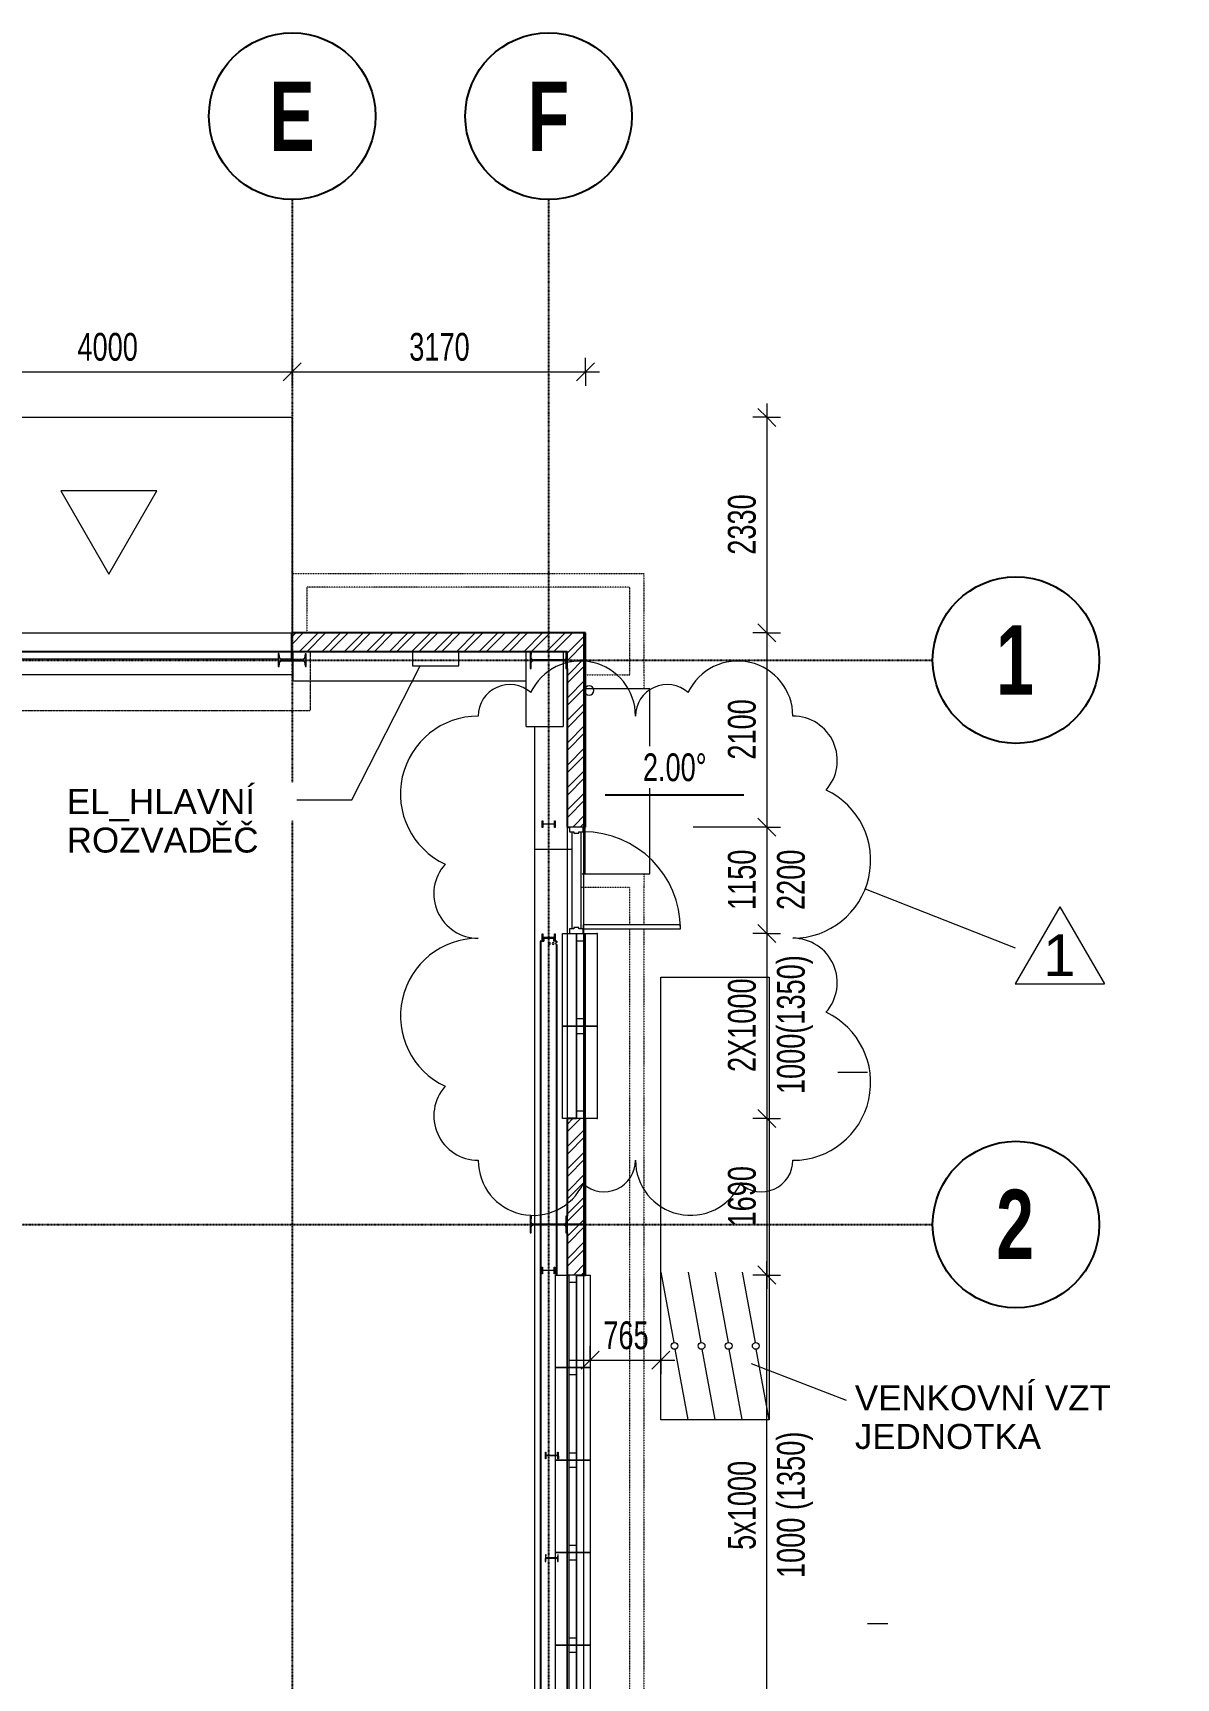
# Model space of a CAD drawing. Header units: millimetres. Extents: x 175370 to 209523, y 3478 to 159868.
# Drawn here: x 194187 to 206538, y 142089 to 159868 of the extents above; entities that cross this region are included whole.
import ezdxf

# ---------------------------------------------------------------- set-up
doc = ezdxf.new("R2010")
doc.units = ezdxf.units.MM
for name, pattern in [('1_Čerchovaná 1_0mm', [2.4, 1.2, -0.6, 0, -0.6]), ('1_Čerchovaná 6_0mm', [12, 6, -3, 0, -3]), ('3_Čárkovaná 1_0mm', [2, 1, -1])]:
    doc.linetypes.add(name, pattern=pattern)
for name, color, linetype, lineweight in [('A-ANNO-DIMS', 7, 'Continuous', 9), ('A-ANNO-DIMS-150', 7, 'Continuous', 9), ('A-DETL-MBND', 7, '3_Čárkovaná 1_0mm', 9), ('A-DETL-THIN', 7, 'Continuous', 9), ('A-DOOR', 7, 'Continuous', 9), ('A-DOOR-1', 7, 'Continuous', 18), ('A-DOOR-FRAM', 7, 'Continuous', 18), ('A-DOOR-HDLN', 7, '1_Čerchovaná 1_0mm', 18), ('A-FLOR', 7, 'Continuous', 9), ('A-FLOR-LEVL', 7, 'Continuous', 9), ('A-GENM', 7, 'Continuous', 9), ('A-GLAZ', 7, 'Continuous', 9), ('A-GLAZ-SILL', 7, 'Continuous', 9), ('A-WALL', 7, 'Continuous', 9), ('A-WALL-1', 7, 'Continuous', 25), ('E-ELEC-FIXT', 7, 'Continuous', 9), ('G-ANNO-DIMS-1', 7, 'Continuous', 25), ('G-ANNO-REVC-IDEN', 7, 'Continuous', 9), ('G-ANNO-TEXT', 7, 'Continuous', 9), ('Nedefinovaný_Potrubí_VZT_příslušenství', 7, 'Continuous', 9), ('Potrubí_VZT_příslušenství', 7, 'Continuous', 9), ('S-BEAM', 7, 'Continuous', 9), ('S-COLS', 7, 'Continuous', 9)]:
    doc.layers.add(name, color=color, linetype=linetype, lineweight=lineweight)
for name, color, linetype, lineweight, true_color in [('A-GENM-1', 7, 'Continuous', 9, 0x646464), ('A-GENM-2', 7, '1_Čerchovaná 1_0mm', 9, 0x646464), ('A-WALL-PATT-1', 9, 'Continuous', 9, 0x808080), ('G-ANNO-REVC-1', 1, 'Continuous', 9, 0xff0000), ('S-GRID-1', 9, '1_Čerchovaná 6_0mm', 25, 0x808080), ('S-GRID-IDEN', 9, 'Continuous', 25, 0x808080), ('S-GRID-IDEN-1', 9, 'Continuous', 9, 0x808080)]:
    doc.layers.add(name, color=color, linetype=linetype, lineweight=lineweight, true_color=true_color)
doc.styles.add('Arial', font='arial.ttf', dxfattribs={"width": 0.7, "height": 300})
doc.styles.add('Arial_1', font='arial.ttf', dxfattribs={"height": 270})
doc.styles.add('Arial_4', font='arial.ttf', dxfattribs={"height": 450})
doc.styles.add('Arial_B', font='arialbd.ttf', dxfattribs={"width": 0.7, "height": 750})
doc.dimstyles.new('Vnitřní_-_průhledné', dxfattribs={"dimscale": 304.8, "dimtxt": 306.07782, "dimasz": 0.639764, "dimexe": 0.492126, "dimexo": 0.0625, "dimgap": 0.098425, "dimtad": 1, "dimdec": 0, "dimrnd": 5, "dimzin": 0, "dimdsep": 46, "dimtxsty": 'Arial', "dimblk1": 'OBLIQUE', "dimblk2": 'OBLIQUE', "dimsah": 1, "dimcen": 0.09, "dimdle": 0.492126, "dimazin": 0, "dimtfac": 1, "dimtdec": 4, "dimtix": 1, "dimtmove": 0, "dimatfit": 3, "dimfxl": 0.492126, "dimfxlon": 1, "dimtvp": 1, "dimtolj": 1, "dimtzin": 0, "dimarcsym": 2})
pattern_1 = [(45.00036, (0, 0), (-121.23422, 121.2327), []), (45.00036, (80.82, 0.0005), (-121.23422, 121.2327), [])]

# ---------------------------------------------------------------- blocks, each defined once
blk = doc.blocks.new('M_S profily_ sloup - 374572-1NP')
at = {"layer": 'S-COLS'}
for p, q in [((247610, 29861), (247538, 29742)), ((247538, 29742), (247542, 29740)), ((247553, 29741), (247579, 29772)), ((247600, 29775), (247800, 29655)), ((247602, 29811), (247617, 29848)), ((247809, 29670), (247609, 29790)), ((247614, 29859), (247610, 29861)), ((247799, 29585), (247871, 29704)), ((247857, 29704), (247830, 29674)), ((247871, 29704), (247867, 29706)), ((247807, 29635), (247792, 29597)), ((247796, 29587), (247799, 29585))]:
    blk.add_line(p, q, dxfattribs=at)
at = {"layer": 'S-COLS', "flags": 128}
for points in [[(247542, 29740), (247544, 29739), (247546, 29738), (247548, 29738), (247550, 29739), (247551, 29740), (247553, 29741)], [(247579, 29772), (247582, 29775), (247585, 29777), (247589, 29778), (247593, 29778), (247597, 29777), (247600, 29775)], [(247609, 29790), (247606, 29793), (247604, 29796), (247602, 29799), (247601, 29803), (247601, 29807), (247602, 29811)], [(247617, 29848), (247618, 29850), (247618, 29852), (247617, 29854), (247616, 29856), (247615, 29857), (247614, 29859)], [(247867, 29706), (247865, 29707), (247863, 29707), (247862, 29707), (247860, 29707), (247858, 29706), (247857, 29704)], [(247792, 29597), (247792, 29595), (247792, 29593), (247792, 29592), (247793, 29590), (247794, 29588), (247796, 29587)], [(247800, 29655), (247803, 29653), (247806, 29650), (247807, 29646), (247808, 29643), (247808, 29639), (247807, 29635)], [(247830, 29674), (247827, 29671), (247824, 29669), (247820, 29668), (247816, 29668), (247813, 29669), (247809, 29670)]]:
    blk.add_lwpolyline(points, dxfattribs=at)
blk = doc.blocks.new('Sloup IPE - 374573-1NP')
at = {"layer": 'S-COLS'}
for p, q in [((249953, 28475), (249860, 28321)), ((249931, 28413), (249965, 28468)), ((249965, 28468), (249953, 28475)), ((249860, 28321), (249872, 28314)), ((249872, 28314), (249905, 28369)), ((249934, 28376), (250218, 28206)), ((250222, 28213), (249938, 28384)), ((250203, 28115), (250296, 28269)), ((250284, 28276), (250251, 28220)), ((250296, 28269), (250284, 28276)), ((250225, 28177), (250192, 28122)), ((250192, 28122), (250203, 28115))]:
    blk.add_line(p, q, dxfattribs=at)
at = {"layer": 'S-COLS', "flags": 128}
for points in [[(249905, 28369), (249908, 28373), (249912, 28376), (249916, 28378), (249920, 28379), (249925, 28379), (249930, 28378), (249934, 28376)], [(249938, 28384), (249935, 28387), (249932, 28390), (249930, 28394), (249928, 28399), (249928, 28404), (249929, 28408), (249931, 28413)], [(250218, 28206), (250221, 28203), (250224, 28199), (250227, 28195), (250228, 28191), (250228, 28186), (250227, 28181), (250225, 28177)], [(250251, 28220), (250248, 28217), (250244, 28214), (250240, 28211), (250236, 28210), (250231, 28210), (250226, 28211), (250222, 28213)]]:
    blk.add_lwpolyline(points, dxfattribs=at)
blk = doc.blocks.new('Sloup IPE - 387893-1NP')
at = {"layer": 'S-COLS'}
for p, q in [((246811, 23248), (246718, 23094)), ((246730, 23087), (246763, 23142)), ((246789, 23185), (246823, 23241)), ((246792, 23149), (247076, 22979)), ((247080, 22986), (246796, 23157)), ((246823, 23241), (246811, 23248)), ((246718, 23094), (246730, 23087)), ((247083, 22950), (247049, 22894)), ((247061, 22887), (247154, 23042)), ((247142, 23049), (247109, 22993)), ((247154, 23042), (247142, 23049)), ((247049, 22894), (247061, 22887))]:
    blk.add_line(p, q, dxfattribs=at)
at = {"layer": 'S-COLS', "flags": 128}
for points in [[(246763, 23142), (246766, 23146), (246770, 23149), (246774, 23151), (246778, 23152), (246783, 23152), (246788, 23151), (246792, 23149)], [(246796, 23157), (246793, 23159), (246790, 23163), (246788, 23167), (246786, 23172), (246786, 23177), (246787, 23181), (246789, 23185)], [(247076, 22979), (247079, 22976), (247082, 22972), (247085, 22968), (247086, 22963), (247086, 22959), (247085, 22954), (247083, 22950)], [(247109, 22993), (247106, 22990), (247102, 22986), (247098, 22984), (247094, 22983), (247089, 22983), (247084, 22984), (247080, 22986)]]:
    blk.add_lwpolyline(points, dxfattribs=at)
blk = doc.blocks.new('M_Vrata_ výsuvná_ sekční - 3000X4000 MM-499574-1NP')
at = {"layer": 'A-DOOR'}
for p, q in [((2000, -100), (-2000, -100)), ((-2000, -100), (-2000, -180)), ((2000, -180), (2000, -100)), ((-2000, -180), (-1863, -180)), ((-1839, -180), (1856, -180)), ((1881, -180), (2000, -180))]:
    blk.add_line(p, q, dxfattribs=at)
at = {"layer": 'A-DOOR-HDLN'}
for p, q in [((-2203, -100), (-2203, -739)), ((2203, -100), (2203, -739)), ((-2203, -739), (2203, -739))]:
    blk.add_line(p, q, dxfattribs=at)
blk = doc.blocks.new('Construction_Roof-Accessories_Lindab_Round- - Lindab Round Downpipe System 150_100 High Build Polyester 001 Antique White-815811-1NP')
at = {"layer": 'A-GENM-1'}
for radius, start, end in [(50, 0, 180), (50, 180, 0), (49, 0, 180), (49, 180, 0)]:
    blk.add_arc((200197, 152762), radius, start, end, dxfattribs=at)
blk = doc.blocks.new('OKNO_1k - Okno Hala 1000x1000-V8-1NP')
at = {"layer": 'A-GENM'}
for p, q in [((500, 230), (-500, 230)), ((-500, 230), (-500, 220)), ((-500, 80), (-500, 220)), ((500, 220), (500, 230)), ((500, 220), (500, 80))]:
    blk.add_line(p, q, dxfattribs=at)
at = {"layer": 'A-GLAZ'}
for p, q in [((-500, 80), (-500, 0)), ((500, 80), (-500, 80)), ((-420, 80), (-420, 0)), ((420, 0), (420, 80)), ((500, 0), (500, 80)), ((500, 0), (-500, 0)), ((-500, 0), (500, 0)), ((-500, -150), (-500, 0)), ((500, -150), (-500, -150)), ((500, 0), (500, -150))]:
    blk.add_line(p, q, dxfattribs=at)
at = {"layer": 'A-GLAZ-SILL'}
blk.add_line((-500, 100), (500, 100), dxfattribs=at)
blk = doc.blocks.new('Sloup IPE - 487110-1NP')
at = {"layer": 'S-COLS'}
for p, q in [((248457, 25734), (248495, 25796)), ((248501, 25793), (248487, 25770)), ((248495, 25796), (248501, 25793)), ((248463, 25730), (248457, 25734)), ((248477, 25754), (248463, 25730)), ((248583, 25698), (248487, 25756)), ((248489, 25760), (248585, 25702)), ((248571, 25665), (248585, 25689)), ((248577, 25662), (248571, 25665)), ((248615, 25724), (248577, 25662)), ((248595, 25705), (248609, 25728)), ((248609, 25728), (248615, 25724))]:
    blk.add_line(p, q, dxfattribs=at)
for centre, start, end in [((248483, 25750), 58.9896, 148.9896), ((248493, 25766), 148.9896, 238.9896), ((248579, 25692), 328.9896, 58.9896), ((248589, 25708), 238.9896, 328.9896)]:
    blk.add_arc(centre, 7, start, end, dxfattribs=at)
blk = doc.blocks.new('IPE - 489591-1NP')
at = {"layer": 'S-BEAM'}
for p, q in [((248436, 25740), (246860, 23118)), ((248443, 25736), (246867, 23114)), ((248567, 25623), (247008, 23030)), ((248572, 25616), (247015, 23025)), ((248443, 25736), (248436, 25740)), ((248451, 25732), (248443, 25736)), ((248451, 25732), (248469, 25721)), ((248484, 25746), (248469, 25721)), ((248575, 25691), (248484, 25746)), ((248575, 25691), (248560, 25666)), ((248576, 25656), (248560, 25666)), ((248584, 25652), (248574, 25636)), ((248576, 25656), (248584, 25652)), ((248591, 25648), (248583, 25635)), ((248591, 25648), (248584, 25652)), ((248584, 25652), (248584, 25652)), ((246856, 23111), (243757, 17956)), ((246863, 23107), (243762, 17949)), ((247003, 23022), (246725, 22559)), ((247010, 23018), (246732, 22555)), ((244117, 18220), (243906, 17870)), ((244124, 18216), (243915, 17868)), ((244149, 18273), (244119, 18224)), ((244156, 18269), (244126, 18220)), ((243746, 17937), (243738, 17924)), ((243745, 17920), (243738, 17924)), ((243754, 17936), (243745, 17920)), ((243753, 17915), (243745, 17920)), ((243745, 17920), (243745, 17920)), ((243753, 17915), (243770, 17905)), ((243759, 17885), (243770, 17905)), ((243759, 17885), (243850, 17830)), ((243850, 17830), (243862, 17850)), ((243878, 17840), (243862, 17850)), ((243885, 17835), (243878, 17840)), ((243896, 17853), (243885, 17835)), ((243885, 17835), (243885, 17836)), ((243892, 17831), (243885, 17835)), ((243901, 17846), (243892, 17831))]:
    blk.add_line(p, q, dxfattribs=at)
for centre, start, end in [((248509, 25667), 58.9896, 238.9896), ((248509, 25667), 238.9896, 58.9896), ((248543, 25646), 58.9896, 238.9896), ((248543, 25646), 238.9896, 58.9896), ((248543, 25646), 298.9896, 313.9896), ((248577, 25626), 192.3369, 238.9896), ((248577, 25626), 58.9896, 105.6424), ((243751, 17946), 238.9896, 285.6424), ((243751, 17946), 12.3369, 58.9896), ((243786, 17926), 58.9896, 238.9896), ((243786, 17926), 118.9896, 133.9896), ((243786, 17926), 238.9896, 58.9896), ((243820, 17905), 58.9896, 238.9896), ((243820, 17905), 238.9896, 310.5265), ((243820, 17905), 250.9124, 310.5265), ((243820, 17905), 58.9896, 73.9896), ((243820, 17905), 4.1027, 58.9896), ((243838, 17896), 178.5903, 238.9896), ((243838, 17896), 178.5903, 202.75), ((243820, 17905), 4.1027, 31.5462), ((243840, 17900), 58.9896, 149.1059), ((243840, 17900), 84.7371, 149.1059), ((243838, 17896), 226.9098, 238.9896), ((243838, 17896), 238.9896, 340.5255), ((243840, 17900), 58.9896, 71.8634), ((243840, 17900), 317.4537, 58.9896), ((243872, 17876), 137.4537, 238.9896), ((243875, 17880), 58.9896, 160.5255), ((243872, 17876), 238.9896, 340.5255), ((243875, 17880), 58.9896, 73.4948), ((243875, 17880), 317.4537, 58.9896), ((243872, 17876), 326.0204, 340.5255), ((243875, 17880), 317.4537, 331.9589), ((243907, 17855), 192.3369, 238.9896), ((243909, 17859), 58.9896, 105.6424)]:
    blk.add_arc(centre, 11, start, end, dxfattribs=at)
for points, knots in [([(248567, 25623), (248567, 25623), (248567, 25623), (248566, 25624), (248566, 25625), (248566, 25626), (248566, 25627), (248567, 25628), (248567, 25629), (248568, 25631), (248569, 25633), (248570, 25634), (248571, 25635), (248572, 25635), (248573, 25636), (248574, 25636), (248574, 25636), (248574, 25636), (248574, 25636)], [0, 0, 0, 0, 0.1, 0.15, 0.2, 0.25, 0.3, 0.35, 0.4, 0.5, 0.6, 0.65, 0.7, 0.75, 0.8, 0.85, 0.9, 1, 1, 1, 1]), ([(243754, 17936), (243754, 17936), (243755, 17936), (243755, 17936), (243756, 17936), (243757, 17937), (243758, 17937), (243758, 17938), (243760, 17939), (243761, 17941), (243762, 17942), (243762, 17944), (243762, 17945), (243762, 17946), (243762, 17947), (243762, 17948), (243762, 17948), (243762, 17949), (243762, 17949)], [-1, -1, -1, -1, -0.9, -0.85, -0.8, -0.75, -0.7, -0.65, -0.6, -0.5, -0.4, -0.35, -0.3, -0.25, -0.2, -0.15, -0.1, 0, 0, 0, 0]), ([(243898, 17863), (243898, 17862), (243897, 17861), (243896, 17859), (243896, 17857), (243896, 17856), (243896, 17855), (243896, 17855), (243896, 17854), (243896, 17853), (243896, 17853), (243896, 17853)], [-1, -1, -1, -1, -0.833333, -0.666667, -0.583333, -0.5, -0.416667, -0.333333, -0.25, -0.166667, 0, 0, 0, 0]), ([(243898, 17863), (243899, 17863), (243899, 17865), (243901, 17866), (243902, 17867), (243903, 17868), (243903, 17869), (243904, 17869), (243905, 17869), (243906, 17869), (243906, 17870), (243906, 17870)], [0, 0, 0, 0, 0.166667, 0.333333, 0.416667, 0.5, 0.583333, 0.666667, 0.75, 0.833333, 1, 1, 1, 1])]:
    blk.add_open_spline(points, degree=3, knots=knots, dxfattribs=at)
for points in [[(248568, 25631), (248568, 25632), (248569, 25632), (248569, 25633)], [(248574, 25636), (248574, 25636), (248574, 25636), (248574, 25636)], [(243754, 17936), (243754, 17936), (243754, 17936), (243755, 17936)], [(243759, 17939), (243760, 17939), (243760, 17940), (243761, 17941)], [(243898, 17863), (243898, 17862), (243897, 17861), (243896, 17859), (243896, 17859)], [(243896, 17853), (243896, 17853), (243896, 17853), (243896, 17853)], [(243898, 17863), (243899, 17863), (243899, 17864), (243900, 17865)]]:
    blk.add_open_spline(points, degree=3, dxfattribs=at)
blk = doc.blocks.new('OKNO_1k - Okno Hala 1000x1000-V14-1NP')
at = {"layer": 'A-GENM'}
for p, q in [((438, 230), (-500, 230)), ((-500, 230), (-500, 220)), ((-500, 80), (-500, 220)), ((500, 230), (443, 230)), ((500, 220), (500, 230)), ((500, 220), (500, 80))]:
    blk.add_line(p, q, dxfattribs=at)
at = {"layer": 'A-GLAZ'}
for p, q in [((-500, 80), (-500, 0)), ((500, 80), (-500, 80)), ((-420, 80), (-420, 0)), ((420, 0), (420, 80)), ((500, 0), (500, 80)), ((500, 0), (-500, 0)), ((-500, 0), (500, 0)), ((-500, -150), (-500, 0)), ((500, -150), (-500, -150)), ((500, 0), (500, -150))]:
    blk.add_line(p, q, dxfattribs=at)
at = {"layer": 'A-GLAZ-SILL'}
blk.add_line((-500, 100), (500, 100), dxfattribs=at)
blk = doc.blocks.new('OKNO_1k - Okno Hala 1000x1000-V12-1NP')
at = {"layer": 'A-GENM'}
for p, q in [((500, 230), (-500, 230)), ((-500, 230), (-500, 220)), ((-500, 100), (-500, 220)), ((500, 220), (500, 230)), ((500, 220), (500, 80))]:
    blk.add_line(p, q, dxfattribs=at)
at = {"layer": 'A-GLAZ'}
for p, q in [((-500, 80), (-500, 0)), ((500, 80), (-500, 80)), ((-420, 80), (-420, 0)), ((420, 0), (420, 80)), ((500, 0), (500, 80)), ((500, 0), (-500, 0)), ((-500, 0), (500, 0)), ((-500, -150), (-500, -100)), ((500, -150), (-500, -150)), ((500, 0), (500, -150))]:
    blk.add_line(p, q, dxfattribs=at)
at = {"layer": 'A-GLAZ-SILL'}
blk.add_line((-500, 100), (500, 100), dxfattribs=at)
blk = doc.blocks.new('OKNO_1k - Okno Hala 1000x1000-V15-1NP')
at = {"layer": 'A-GENM'}
for p, q in [((-453, 230), (-500, 230)), ((-500, 230), (-500, 220)), ((-500, 80), (-500, 220)), ((500, 230), (-448, 230)), ((500, 220), (500, 230)), ((500, 220), (500, 80))]:
    blk.add_line(p, q, dxfattribs=at)
at = {"layer": 'A-GLAZ'}
for p, q in [((-500, 80), (-500, 0)), ((500, 80), (-500, 80)), ((-420, 80), (-420, 0)), ((420, 0), (420, 80)), ((500, 0), (500, 80)), ((500, 0), (-500, 0)), ((-500, 0), (500, 0)), ((-500, -150), (-500, 0)), ((500, -150), (-500, -150)), ((500, 0), (500, -150))]:
    blk.add_line(p, q, dxfattribs=at)
at = {"layer": 'A-GLAZ-SILL'}
blk.add_line((-500, 100), (500, 100), dxfattribs=at)
blk = doc.blocks.new('Sloup IPE - 506871-1NP')
at = {"layer": 'S-COLS'}
for p, q in [((249087, 26782), (249124, 26844)), ((249093, 26778), (249087, 26782)), ((249107, 26801), (249093, 26778)), ((249130, 26841), (249116, 26817)), ((249212, 26746), (249116, 26804)), ((249119, 26808), (249215, 26750)), ((249124, 26844), (249130, 26841)), ((249201, 26713), (249215, 26736)), ((249207, 26709), (249201, 26713)), ((249244, 26772), (249207, 26709)), ((249224, 26752), (249238, 26776)), ((249238, 26776), (249244, 26772))]:
    blk.add_line(p, q, dxfattribs=at)
for centre, start, end in [((249113, 26798), 58.9896, 148.9896), ((249122, 26814), 148.9896, 238.9896), ((249209, 26740), 328.9896, 58.9896), ((249218, 26756), 238.9896, 328.9896)]:
    blk.add_arc(centre, 7, start, end, dxfattribs=at)
blk = doc.blocks.new('Sloup IPE - 507956-1NP')
at = {"layer": 'S-COLS'}
for p, q in [((245068, 20028), (245030, 19965)), ((245030, 19965), (245036, 19962)), ((245036, 19962), (245050, 19985)), ((245060, 20001), (245074, 20024)), ((245060, 19987), (245156, 19929)), ((245158, 19933), (245062, 19991)), ((245074, 20024), (245068, 20028)), ((245158, 19920), (245144, 19897)), ((245150, 19893), (245188, 19956)), ((245182, 19959), (245168, 19936)), ((245188, 19956), (245182, 19959)), ((245144, 19897), (245150, 19893))]:
    blk.add_line(p, q, dxfattribs=at)
for centre, start, end in [((245056, 19981), 58.9896, 148.9896), ((245066, 19997), 148.9896, 238.9896), ((245152, 19923), 328.9896, 58.9896), ((245162, 19939), 238.9896, 328.9896)]:
    blk.add_arc(centre, 7, start, end, dxfattribs=at)
blk = doc.blocks.new('Sloup IPE - 508019-1NP')
at = {"layer": 'S-COLS'}
for p, q in [((245602, 20916), (245639, 20978)), ((245607, 20912), (245602, 20916)), ((245621, 20935), (245607, 20912)), ((245645, 20975), (245631, 20951)), ((245727, 20880), (245631, 20938)), ((245633, 20942), (245730, 20884)), ((245639, 20978), (245645, 20975)), ((245716, 20847), (245730, 20870)), ((245722, 20843), (245716, 20847)), ((245759, 20906), (245722, 20843)), ((245739, 20886), (245753, 20910)), ((245753, 20910), (245759, 20906))]:
    blk.add_line(p, q, dxfattribs=at)
for centre, start, end in [((245627, 20932), 58.9896, 148.9896), ((245637, 20948), 148.9896, 238.9896), ((245724, 20874), 328.9896, 58.9896), ((245733, 20890), 238.9896, 328.9896)]:
    blk.add_arc(centre, 7, start, end, dxfattribs=at)
blk = doc.blocks.new('Sloup IPE - 508146-1NP')
at = {"layer": 'S-COLS'}
for p, q in [((246599, 22649), (246637, 22712)), ((246605, 22646), (246599, 22649)), ((246619, 22669), (246605, 22646)), ((246643, 22708), (246629, 22685)), ((246725, 22614), (246629, 22671)), ((246631, 22675), (246727, 22618)), ((246637, 22712), (246643, 22708)), ((246713, 22581), (246727, 22604)), ((246719, 22577), (246713, 22581)), ((246757, 22640), (246719, 22577)), ((246737, 22620), (246751, 22643)), ((246751, 22643), (246757, 22640))]:
    blk.add_line(p, q, dxfattribs=at)
for centre, start, end in [((246625, 22665), 58.9896, 148.9896), ((246635, 22681), 148.9896, 238.9896), ((246721, 22608), 328.9896, 58.9896), ((246731, 22624), 238.9896, 328.9896)]:
    blk.add_arc(centre, 7, start, end, dxfattribs=at)
blk = doc.blocks.new('Větrací tlumičová jednotka_ levá - VZT S REKUPERACI-581700-1NP')
at = {"layer": 'Potrubí_VZT_příslušenství'}
for p, q in [((-2392, -585), (-2392, 585)), ((-2392, 585), (2393, 585)), ((-796, 585), (-1556, 445)), ((2393, 585), (2393, -585)), ((-2387, 292), (-1628, 432)), ((-796, 292), (-1556, 153)), ((-2387, 0), (-1628, 140)), ((-2387, -293), (-1628, -153)), ((-796, 0), (-1556, -140)), ((-796, -293), (-1556, -432)), ((-2387, -585), (-1628, -445)), ((2393, -585), (-2392, -585))]:
    blk.add_line(p, q, dxfattribs=at)
for centre in [(-1592, 439), (-1592, 146), (-1592, -146), (-1592, -439)]:
    blk.add_circle(centre, 36.6, dxfattribs=at)
blk = doc.blocks.new('Rozvaděč nastenny  - Typ 1-584972-1NP')
at = {"layer": 'E-ELEC-FIXT'}
for p, q in [((375, -100), (-125, -100)), ((-125, -100), (-125, -250)), ((375, -250), (375, -100)), ((-125, -250), (375, -250))]:
    blk.add_line(p, q, dxfattribs=at)
blk = doc.blocks.new('OKNO_1k - Okno Hala 1000x1000-V19-1NP')
at = {"layer": 'A-GENM'}
for p, q in [((500, 230), (-500, 230)), ((-500, 230), (-500, 220)), ((-500, 80), (-500, 220)), ((500, 220), (500, 230)), ((500, 220), (500, 100))]:
    blk.add_line(p, q, dxfattribs=at)
at = {"layer": 'A-GLAZ'}
for p, q in [((-500, 80), (-500, 0)), ((500, 80), (-500, 80)), ((-420, 80), (-420, 0)), ((420, 0), (420, 80)), ((500, 0), (500, 80)), ((500, 0), (-500, 0)), ((-500, 0), (500, 0)), ((-500, -150), (-500, 0)), ((500, -150), (-500, -150)), ((500, -100), (500, -150))]:
    blk.add_line(p, q, dxfattribs=at)
at = {"layer": 'A-GLAZ-SILL'}
blk.add_line((-500, 100), (500, 100), dxfattribs=at)
blk = doc.blocks.new('OKNO_1k - Okno Hala 1000x1000-796436-1NP')
at = {"layer": 'A-GENM'}
for p, q in [((-500, -220), (-500, -100)), ((500, -80), (500, -220)), ((-500, -220), (-500, -230)), ((-500, -230), (500, -230)), ((500, -230), (500, -220))]:
    blk.add_line(p, q, dxfattribs=at)
at = {"layer": 'A-GLAZ'}
for p, q in [((-500, 100), (-500, 150)), ((-500, 150), (500, 150)), ((500, 0), (-500, 0)), ((-500, 0), (500, 0)), ((-500, -80), (-500, 0)), ((-420, -80), (-420, 0)), ((420, 0), (420, -80)), ((500, 150), (500, 0)), ((500, 0), (500, -80)), ((500, -80), (-500, -80))]:
    blk.add_line(p, q, dxfattribs=at)
at = {"layer": 'A-GLAZ-SILL'}
blk.add_line((-500, -100), (500, -100), dxfattribs=at)
blk = doc.blocks.new('OKNO_1k - Okno Hala 1000x1000-V21-1NP')
at = {"layer": 'A-GENM'}
for p, q in [((-500, -220), (-500, -80)), ((500, -80), (500, -220)), ((-500, -220), (-500, -230)), ((-500, -230), (500, -230)), ((500, -230), (500, -220))]:
    blk.add_line(p, q, dxfattribs=at)
at = {"layer": 'A-GLAZ'}
for p, q in [((-500, 0), (-500, 150)), ((-500, 150), (500, 150)), ((500, 0), (-500, 0)), ((-500, 0), (500, 0)), ((-500, -80), (-500, 0)), ((-420, -80), (-420, 0)), ((420, 0), (420, -80)), ((500, 150), (500, 75)), ((500, -80), (-500, -80)), ((500, -75), (500, -80))]:
    blk.add_line(p, q, dxfattribs=at)
at = {"layer": 'A-GLAZ-SILL'}
blk.add_line((-500, -100), (500, -100), dxfattribs=at)
blk = doc.blocks.new('Vnější jednoduché dvoukřídlé dveře - 1050 x 2100mm-849430-1NP')
at = {"layer": 'A-DOOR'}
blk.add_arc((525, 81.35), 1050, 90, 180, dxfattribs=at)
at = {"layer": 'A-DOOR-1'}
for p, q in [((525, 1131.35), (480, 1131.35)), ((480, 1131.35), (480, 81.35)), ((525, 81.35), (525, 1131.35)), ((480, 81.35), (525, 81.35))]:
    blk.add_line(p, q, dxfattribs=at)
at = {"layer": 'A-DOOR-FRAM'}
for p, q in [((-525, 81.35), (-575, 81.35)), ((-575, 81.35), (-575, -68.65)), ((-525, 31.5875), (-525, 81.35)), ((-509.125, 31.5875), (-525, 31.5875)), ((-509.125, -19.4375), (-509.125, 31.5875)), ((525, 31.5875), (509.125, 31.5875)), ((509.125, 31.5875), (509.125, -19.4375)), ((525, 81.35), (525, 31.5875)), ((575, 81.35), (525, 81.35)), ((575, -68.65), (575, 81.35)), ((-575, -68.65), (-525, -68.65)), ((-525, -68.65), (-525, -19.4375)), ((-525, -19.4375), (-509.125, -19.4375)), ((509.125, -19.4375), (525, -19.4375)), ((525, -19.4375), (525, -68.65)), ((525, -68.65), (575, -68.65))]:
    blk.add_line(p, q, dxfattribs=at)
blk = doc.blocks.new('Osnova - 6mm-307864-1NP')
at = {"layer": 'S-GRID-IDEN'}
blk.add_circle((0, 0), 6, dxfattribs=at)
blk = doc.blocks.new('DIMBLOCK27-1NP')
at = {"layer": 'A-ANNO-DIMS-150', "lineweight": 18}
for p, q in [((202115, 146445), (202018, 146543)), ((202115, 146445), (202213, 146348)), ((202115, 141445), (202018, 141543)), ((202115, 141445), (202213, 141348))]:
    blk.add_line(p, q, dxfattribs=at)
at = {"layer": 'A-ANNO-DIMS-150'}
for p, q in [((202115, 141445), (202115, 146595)), ((202115, 146445), (201965, 146445)), ((202115, 146445), (202265, 146445)), ((202115, 141445), (201965, 141445)), ((202115, 141445), (202265, 141445))]:
    blk.add_line(p, q, dxfattribs=at)
at = {"layer": 'A-ANNO-DIMS-150', "color": 0, "char_height": 300, "attachment_point": 1, "rotation": 90, "line_spacing_factor": 0.941778, "style": 'Arial'}
for s, insert, width in [('1000 (1350)', (202226, 143171), 1859.07), ('5x1000', (201696, 143475), 1130.13)]:
    blk.add_mtext(s, dxfattribs=dict(at, insert=insert, width=width))
blk = doc.blocks.new('_Oblique')
at = {"color": 0, "linetype": 'ByBlock', "lineweight": -2}
blk.add_line((-0.5, -0.5), (0.5, 0.5), dxfattribs=at)
blk = doc.blocks.new('DIMBLOCK31-1NP')
at = {"layer": 'A-ANNO-DIMS-150'}
for p, q in [((192988, 156206), (192988, 156356)), ((196988, 156206), (196988, 156356)), ((192988, 156206), (196988, 156206)), ((192988, 156206), (192988, 156056)), ((196988, 156206), (196988, 156056))]:
    blk.add_line(p, q, dxfattribs=at)
at = {"layer": 'A-ANNO-DIMS-150', "lineweight": 18}
for p, q in [((192988, 156206), (193086, 156304)), ((196988, 156206), (197086, 156304)), ((192988, 156206), (192891, 156109)), ((196988, 156206), (196891, 156109))]:
    blk.add_line(p, q, dxfattribs=at)
at = {"layer": 'A-ANNO-DIMS-150', "color": 0, "insert": (194668, 156626), "char_height": 300, "width": 768.49, "attachment_point": 1, "line_spacing_factor": 0.941778, "style": 'Arial'}
blk.add_mtext('4000', dxfattribs=at)
blk = doc.blocks.new('DIMBLOCK32-1NP')
at = {"layer": 'A-ANNO-DIMS-150'}
for p, q in [((196988, 156206), (196988, 156356)), ((200158, 156206), (200158, 156356)), ((196988, 156206), (200308, 156206)), ((196988, 156206), (196988, 156056)), ((200158, 156206), (200158, 156056))]:
    blk.add_line(p, q, dxfattribs=at)
at = {"layer": 'A-ANNO-DIMS-150', "lineweight": 18}
for p, q in [((196988, 156206), (197086, 156304)), ((200158, 156206), (200256, 156304)), ((196988, 156206), (196891, 156109)), ((200158, 156206), (200061, 156109))]:
    blk.add_line(p, q, dxfattribs=at)
at = {"layer": 'A-ANNO-DIMS-150', "color": 0, "insert": (198253, 156626), "char_height": 300, "width": 768.49, "attachment_point": 1, "line_spacing_factor": 0.941778, "style": 'Arial'}
blk.add_mtext('3170', dxfattribs=at)
blk = doc.blocks.new('DIMBLOCK39-1NP')
at = {"layer": 'A-ANNO-DIMS-150', "lineweight": 18}
for p, q in [((202115, 155714), (202018, 155811)), ((202115, 155714), (202213, 155616)), ((202115, 153384), (202018, 153482)), ((202115, 153384), (202213, 153287))]:
    blk.add_line(p, q, dxfattribs=at)
at = {"layer": 'A-ANNO-DIMS-150'}
for p, q in [((202115, 155864), (202115, 153234)), ((202115, 155714), (201965, 155714)), ((202115, 155714), (202265, 155714)), ((202115, 153384), (201965, 153384)), ((202115, 153384), (202265, 153384))]:
    blk.add_line(p, q, dxfattribs=at)
at = {"layer": 'A-ANNO-DIMS-150', "color": 0, "insert": (201696, 154229), "char_height": 300, "width": 768.49, "attachment_point": 1, "rotation": 90, "line_spacing_factor": 0.941778, "style": 'Arial'}
blk.add_mtext('2330', dxfattribs=at)
blk = doc.blocks.new('DIMBLOCK44-1NP')
at = {"layer": 'A-ANNO-DIMS-150', "lineweight": 18}
for p, q in [((202115, 153384), (202018, 153482)), ((202115, 153384), (202213, 153287)), ((202115, 151285), (202018, 151383)), ((202115, 151285), (202213, 151188))]:
    blk.add_line(p, q, dxfattribs=at)
at = {"layer": 'A-ANNO-DIMS-150'}
for p, q in [((202115, 153534), (202115, 151285)), ((202115, 153384), (201965, 153384)), ((202115, 153384), (202265, 153384)), ((202115, 151285), (201319, 151285)), ((202115, 151285), (202265, 151285))]:
    blk.add_line(p, q, dxfattribs=at)
at = {"layer": 'A-ANNO-DIMS-150', "color": 0, "insert": (201696, 152015), "char_height": 300, "width": 768.49, "attachment_point": 1, "rotation": 90, "line_spacing_factor": 0.941778, "style": 'Arial'}
blk.add_mtext('2100', dxfattribs=at)
blk = doc.blocks.new('DIMBLOCK45-1NP')
at = {"layer": 'A-ANNO-DIMS-150', "lineweight": 18}
for p, q in [((202115, 151285), (202018, 151383)), ((202115, 151285), (202213, 151188)), ((202115, 150135), (202018, 150233)), ((202115, 150135), (202213, 150038))]:
    blk.add_line(p, q, dxfattribs=at)
at = {"layer": 'A-ANNO-DIMS-150'}
for p, q in [((202115, 151285), (201319, 151285)), ((202115, 151285), (202115, 150135)), ((202115, 151285), (202265, 151285)), ((202115, 150135), (201965, 150135)), ((202115, 150135), (202265, 150135))]:
    blk.add_line(p, q, dxfattribs=at)
at = {"layer": 'A-ANNO-DIMS-150', "color": 0, "char_height": 300, "width": 768.49, "attachment_point": 1, "rotation": 90, "line_spacing_factor": 0.941778, "style": 'Arial'}
for s, insert in [('1150', (201696, 150390)), ('2200', (202226, 150390))]:
    blk.add_mtext(s, dxfattribs=dict(at, insert=insert))
blk = doc.blocks.new('DIMBLOCK46-1NP')
at = {"layer": 'A-ANNO-DIMS-150', "lineweight": 18}
for p, q in [((202115, 150135), (202018, 150233)), ((202115, 150135), (202213, 150038)), ((202115, 148135), (202018, 148233)), ((202115, 148135), (202213, 148038))]:
    blk.add_line(p, q, dxfattribs=at)
at = {"layer": 'A-ANNO-DIMS-150'}
for p, q in [((202115, 150135), (201965, 150135)), ((202115, 150135), (202115, 148135)), ((202115, 150135), (202265, 150135)), ((202115, 148135), (201965, 148135)), ((202115, 148135), (202265, 148135))]:
    blk.add_line(p, q, dxfattribs=at)
at = {"layer": 'A-ANNO-DIMS-150', "color": 0, "char_height": 300, "attachment_point": 1, "rotation": 90, "line_spacing_factor": 0.941778, "style": 'Arial'}
for s, insert, width in [('1000(1350)', (202226, 148401), 1763.01), ('2X1000', (201696, 148639), 1192.29)]:
    blk.add_mtext(s, dxfattribs=dict(at, insert=insert, width=width))
blk = doc.blocks.new('DIMBLOCK47-1NP')
at = {"layer": 'A-ANNO-DIMS-150'}
for p, q in [((202115, 148135), (201965, 148135)), ((202115, 148135), (202115, 146295)), ((202115, 148135), (202265, 148135)), ((202115, 146445), (201965, 146445)), ((202115, 146445), (202265, 146445))]:
    blk.add_line(p, q, dxfattribs=at)
at = {"layer": 'A-ANNO-DIMS-150', "lineweight": 18}
for p, q in [((202115, 148135), (202018, 148233)), ((202115, 148135), (202213, 148038)), ((202115, 146445), (202018, 146543)), ((202115, 146445), (202213, 146348))]:
    blk.add_line(p, q, dxfattribs=at)
at = {"layer": 'A-ANNO-DIMS-150', "color": 0, "insert": (201696, 146970), "char_height": 300, "width": 768.49, "attachment_point": 1, "rotation": 90, "line_spacing_factor": 0.941778, "style": 'Arial'}
blk.add_mtext('1690', dxfattribs=at)
blk = doc.blocks.new('DIMBLOCK48-1NP')
at = {"layer": 'A-ANNO-DIMS-150'}
for p, q in [((200208, 145525), (200208, 145675)), ((200972, 145525), (200972, 145675)), ((200058, 145525), (201122, 145525)), ((200208, 145525), (200208, 145375)), ((200972, 145525), (200972, 145375))]:
    blk.add_line(p, q, dxfattribs=at)
at = {"layer": 'A-ANNO-DIMS-150', "lineweight": 18}
for p, q in [((200208, 145525), (200306, 145622)), ((200972, 145525), (201070, 145622)), ((200208, 145525), (200111, 145427)), ((200972, 145525), (200875, 145427))]:
    blk.add_line(p, q, dxfattribs=at)
at = {"layer": 'A-ANNO-DIMS-150', "color": 0, "insert": (200350, 145944), "char_height": 300, "width": 576.37, "attachment_point": 1, "line_spacing_factor": 0.941778, "style": 'Arial'}
blk.add_mtext('765', dxfattribs=at)
blk = doc.blocks.new('Family - ___-887816-1NP')
at = {"layer": 'G-ANNO-REVC-1'}
for centre, radius, start, end in [((248682, 27449), 840, 58.9896, 213.7809), ((249407, 27994), 340, 17.1793, 148.9896), ((250062, 27600), 595, 328.9896, 123.7809), ((250864, 27118), 340, 17.1793, 148.9896), ((251519, 26724), 595, 328.9896, 123.7809), ((248126, 26523), 480, 107.1793, 238.9896), ((251782, 26006), 480, 287.1793, 58.9896), ((247446, 25392), 840, 58.9896, 213.7809), ((251226, 25080), 840, 238.9896, 33.7809), ((246890, 24466), 480, 107.1793, 238.9896), ((250545, 23949), 480, 287.1793, 58.9896), ((247152, 23748), 595, 148.9896, 303.7809), ((249989, 23023), 840, 238.9896, 33.7809), ((247808, 23354), 340, 197.1793, 328.9896), ((248609, 22873), 595, 148.9896, 303.7809), ((249265, 22478), 340, 197.1793, 328.9896)]:
    blk.add_arc(centre, radius, start, end, dxfattribs=at)
blk = doc.blocks.new('Popisek revize - Popisek revize-490849-1NP')
at = {"layer": 'G-ANNO-REVC-IDEN'}
for p, q in [((0, 3.51), (-3.21, -2.04)), ((0, 3.51), (3.21, -2.04)), ((-3.21, -2.04), (3.21, -2.04))]:
    blk.add_line(p, q, dxfattribs=at)

msp = doc.modelspace()

# ---------------------------------------------------------------- hatches: boundary and pattern name
at = {"layer": 'A-WALL-PATT-1'}
h = msp.add_hatch(dxfattribs=at)
h.set_pattern_fill('FP_1', color=256, angle=76.01036, style=0, pattern_type=2)
h.set_pattern_definition(pattern_1)
h.paths.add_polyline_path([(199958.2, 153184.2), (199999.2, 153184.2), (199999.2, 153384.2), (196979.2, 153384.2), (196979.2, 153184.2), (199801.1, 153184.2)])
h.paths.add_polyline_path([(192979.2, 153184.2), (192979.2, 153384.2), (187995.7, 153384.2), (187995.7, 153184.2), (192806.7, 153184.2)])
h.paths.add_polyline_path([(183995.7, 153184.2), (183995.7, 153384.2), (181015.7, 153384.2), (181016.1, 153184.2), (183813.9, 153184.2)])
h = msp.add_hatch(dxfattribs=at)
h.set_pattern_fill('FP_1', color=256, angle=76.01036, style=0, pattern_type=2)
h.set_pattern_definition(pattern_1)
h.paths.add_polyline_path([(199958.2, 146990.4), (200158.2, 146990.4), (200158.2, 148135.4), (199958.2, 148135.4), (199958.2, 147015.7)])
h.paths.add_polyline_path([(200158.2, 151285.4), (200158.2, 153384.2), (199999.2, 153384.2), (199999.2, 153184.2), (199958.2, 153184.2), (199958.2, 151285.4), (200133.2, 151285.4)])
h = msp.add_hatch(dxfattribs=at)
h.set_pattern_fill('FP_1', color=256, angle=76.01036, style=0, pattern_type=2)
h.set_pattern_definition(pattern_1)
h.paths.add_polyline_path([(199958.2, 140892.9), (200158.2, 140892.9), (200158.2, 141445.4), (199958.2, 141445.4), (199958.2, 140918.2)])
h.paths.add_polyline_path([(200158.2, 146445.4), (200158.2, 146990.4), (199958.2, 146990.4), (199958.2, 146445.4), (200058.2, 146445.4)])

# ---------------------------------------------------------------- linework, layer by layer
at = {"layer": 'A-DETL-MBND'}
for p, q in [((196995.7, 154026.8), (200785.7, 154026.8)), ((196995.7, 153384.2), (196995.7, 154026.8)), ((200785.7, 154026.8), (200785.7, 152931.4)), ((200635.7, 153876.8), (197145.7, 153876.8)), ((197145.7, 153876.8), (197145.7, 153384.2)), ((200635.7, 152931.4), (200635.7, 153876.8)), ((200158.2, 152931.4), (200635.7, 152931.4)), ((200785.7, 152931.4), (200789.9, 152931.4)), ((200789.9, 152781.4), (200789.9, 152931.4)), ((200108.2, 150781.4), (200151.5, 150781.4)), ((200789.9, 150631.4), (200789.9, 150781.4)), ((200635.7, 150631.4), (200108.2, 150631.4)), ((200635.7, 150230.4), (200635.7, 150631.4)), ((200789.9, 150631.4), (200785.7, 150631.4)), ((200785.7, 150631.4), (200785.7, 150230.4)), ((200635.7, 124914.4), (200635.7, 150185.4)), ((200785.7, 150185.4), (200785.7, 124764.4))]:
    msp.add_line(p, q, dxfattribs=at)
at = {"layer": 'A-DETL-THIN'}
for p, q in [((195527, 154919.8), (194487.8, 154919.8)), ((194487.8, 154919.8), (195007.4, 154019.8)), ((195007.4, 154019.8), (195527, 154919.8)), ((180815.7, 153384.2), (200134.2, 153384.2)), ((200134.2, 153384.2), (200134.2, 125414.4)), ((181015.7, 153179.2), (199958.2, 153179.2)), ((199958.2, 153179.2), (199958.2, 125614.4)), ((197631.6, 151580.7), (198369.6, 153029.2)), ((196731.6, 151580.7), (197631.6, 151580.7)), ((202883.7, 148638.8), (203203.7, 148638.8)), ((201946.9, 145488), (202973.9, 145093.8)), ((203203.3, 142678.2), (203423.3, 142678.2))]:
    msp.add_line(p, q, dxfattribs=at)
at = {"layer": 'A-FLOR'}
for p, q in [((196995.7, 152931.4), (192995.7, 152931.4)), ((200242.1, 152781.4), (200158.2, 152781.4)), ((200851.5, 152781.4), (200243, 152781.4)), ((200851.5, 150781.4), (200851.5, 152781.4)), ((199608.2, 151049), (199608.2, 152371.8)), ((200151.5, 151285.4), (200151.5, 150781.4)), ((200151.5, 150781.4), (200851.5, 150781.4))]:
    msp.add_line(p, q, dxfattribs=at)
at = {"layer": 'A-FLOR-LEVL'}
for p, q in [((192988.2, 155713.9), (196988.2, 155713.9)), ((196988.2, 155713.9), (196988.2, 153384.2)), ((196979.2, 153177), (196988.2, 153177)), ((196988.2, 153179.2), (196988.2, 153177))]:
    msp.add_line(p, q, dxfattribs=at)
at = {"layer": 'A-WALL'}
for p, q in [((198288, 153179.2), (196979.2, 153179.2)), ((196995.7, 153179.2), (196995.7, 153099.1)), ((196995.7, 153081.7), (196995.7, 152861.8)), ((199558.2, 153179.2), (198788, 153179.2)), ((199514.2, 152371.8), (199514.2, 153179.2)), ((199944.7, 153179.2), (199571.7, 153179.2)), ((199914.2, 153179.2), (199914.2, 153093.5)), ((199914.2, 153085.1), (199914.2, 152371.8)), ((199915.7, 153179.2), (199915.7, 153093.5)), ((199915.7, 153085.1), (199915.7, 152861.8)), ((199514.2, 152861.8), (196995.7, 152861.8)), ((199514.2, 152371.8), (199914.2, 152371.8)), ((200008.2, 151235.4), (200008.2, 150185.4)), ((200108.2, 151235.4), (200108.2, 150185.4)), ((199608.2, 146994.7), (199608.2, 151049)), ((199608.2, 151049), (200008.2, 151049)), ((199608.2, 140897.2), (199608.2, 146986.1))]:
    msp.add_line(p, q, dxfattribs=at)
at = {"layer": 'A-WALL-1'}
for p, q in [((200158.2, 153384.2), (196979.2, 153384.2)), ((196979.2, 153384.2), (196979.2, 153184.2)), ((200158.2, 151285.4), (200158.2, 153384.2)), ((196979.2, 153184.2), (199958.2, 153184.2)), ((199958.2, 153184.2), (199958.2, 153179.2)), ((199958.2, 152999.2), (199958.2, 151285.4)), ((199958.2, 151285.4), (199983.2, 151285.4)), ((200133.2, 151285.4), (200158.2, 151285.4)), ((200058.2, 148135.4), (199958.2, 148135.4)), ((199958.2, 148135.4), (199958.2, 147080.4)), ((200158.2, 148135.4), (200138.2, 148135.4)), ((200158.2, 146990.4), (200158.2, 148135.4)), ((200158.2, 146990.4), (199958.2, 146990.4)), ((199958.2, 146900.4), (199958.2, 146445.4)), ((200158.2, 146445.4), (200158.2, 146990.4)), ((199958.2, 146445.4), (199978.2, 146445.4)), ((200058.2, 146445.4), (200158.2, 146445.4))]:
    msp.add_line(p, q, dxfattribs=at)
at = {"layer": 'G-ANNO-REVC-IDEN'}
msp.add_line((203179.6, 150618), (204800.3, 149981.3), dxfattribs=at)
at = {"layer": 'S-GRID-1'}
for p, q in [((196988.2, 158068.3), (196988.2, 120650.8)), ((199758.2, 158068.3), (199758.2, 120650.8)), ((177170.3, 153090.4), (203907.7, 153090.4)), ((177170.3, 146990.4), (203907.7, 146990.4))]:
    msp.add_line(p, q, dxfattribs=at)

# ---------------------------------------------------------------- block references
at = {"layer": 'A-DOOR-FRAM', "rotation": 269.9999999999963}
msp.add_blockref('Vnější jednoduché dvoukřídlé dveře - 1050 x 2100mm-849430-1NP', (200051.8, 150710.4), dxfattribs=at)
at = {"layer": 'A-DOOR-HDLN'}
msp.add_blockref('M_Vrata_ výsuvná_ sekční - 3000X4000 MM-499574-1NP', (194979.2, 153284.2), dxfattribs=at)
at = {"layer": 'A-GENM-2'}
msp.add_blockref('Construction_Roof-Accessories_Lindab_Round- - Lindab Round Downpipe System 150_100 High Build Polyester 001 Antique White-815811-1NP', (0, 0), dxfattribs=at)
at = {"layer": 'A-GLAZ'}
for name, p, rotation in [('OKNO_1k - Okno Hala 1000x1000-V21-1NP', (200058.2, 149635.4), 89.99999999999642), ('OKNO_1k - Okno Hala 1000x1000-796436-1NP', (200058.2, 148635.4), 89.99999999999642), ('OKNO_1k - Okno Hala 1000x1000-V19-1NP', (200058.2, 145945.4), 89.99999999999629), ('OKNO_1k - Okno Hala 1000x1000-V15-1NP', (200058.2, 144945.4), 89.99999999999629), ('OKNO_1k - Okno Hala 1000x1000-V8-1NP', (200058.2, 143945.4), 89.99999999999629), ('OKNO_1k - Okno Hala 1000x1000-V14-1NP', (200058.2, 142945.4), 89.99999999999629), ('OKNO_1k - Okno Hala 1000x1000-V12-1NP', (200058.2, 141945.4), 89.99999999999629)]:
    msp.add_blockref(name, p, dxfattribs=dict(at, rotation=rotation))
at = {"layer": 'E-ELEC-FIXT'}
msp.add_blockref('Rozvaděč nastenny  - Typ 1-584972-1NP', (198413, 153279.2), dxfattribs=at)
at = {"layer": 'G-ANNO-REVC-IDEN', "xscale": 149.9999999999999, "yscale": 149.9999999999999, "zscale": 149.9999999999999}
msp.add_blockref('Popisek revize - Popisek revize-490849-1NP', (205281.5, 149898.3), dxfattribs=at)
at = {"layer": 'Nedefinovaný_Potrubí_VZT_příslušenství', "rotation": 90.00000000000044}
msp.add_blockref('Větrací tlumičová jednotka_ levá - VZT S REKUPERACI-581700-1NP', (201557.3, 147271.3), dxfattribs=at)
at = {"layer": 'S-BEAM', "rotation": 31.01035950519297}
msp.add_blockref('IPE - 489591-1NP', (0, 0), dxfattribs=at)
at = {"layer": 'S-COLS', "rotation": 31.01035950519297}
for name in ['M_S profily_ sloup - 374572-1NP', 'Sloup IPE - 374573-1NP', 'Sloup IPE - 506871-1NP', 'Sloup IPE - 487110-1NP', 'Sloup IPE - 387893-1NP', 'Sloup IPE - 508146-1NP', 'Sloup IPE - 508019-1NP', 'Sloup IPE - 507956-1NP']:
    msp.add_blockref(name, (0, 0), dxfattribs=at)
at = {"layer": 'S-GRID-IDEN', "xscale": 149.9999999999999, "yscale": 149.9999999999999, "zscale": 149.9999999999999}
for p, rotation in [((196988.2, 158968.3), 180), ((199758.2, 158968.3), 180), ((204807.7, 153090.4), 269.9999999999995), ((204807.7, 146990.4), 269.9999999999995)]:
    msp.add_blockref('Osnova - 6mm-307864-1NP', p, dxfattribs=dict(at, rotation=rotation))

# ---------------------------------------------------------------- texts
at = {"layer": 'G-ANNO-REVC-IDEN', "insert": (205101.2, 150125.5), "char_height": 450, "width": 432.911, "attachment_point": 1, "style": 'Arial_4'}
msp.add_mtext('\\fArial|b0|i0|c238|p34|;1', dxfattribs=at)
at = {"layer": 'S-GRID-IDEN-1', "char_height": 750, "attachment_point": 1, "style": 'Arial_B'}
for s, insert, width in [('\\fArial|b1|i0|c238|p34|;\\W.7;E', (196742.2, 159342.8), 597.658), ('\\fArial|b1|i0|c238|p34|;\\W.7;F', (199532.6, 159342.8), 547.152), ('\\fArial|b1|i0|c238|p34|;\\W.7;1', (204594.3, 153467.1), 505.063), ('\\fArial|b1|i0|c238|p34|;\\W.7;2', (204594.3, 147367.1), 505.063)]:
    msp.add_mtext(s, dxfattribs=dict(at, insert=insert, width=width))

# ---------------------------------------------------------------- dimensions: what is measured, and where the dimension line sits
at = {"layer": 'A-ANNO-DIMS'}
for base, p1, p2, angle, override, picture, middle in [((196988.2, 156206.3), (192988.2, 156356.3), (196988.2, 156356.3), 0, {"dimpost": '<>', "dimfxl": 4000}, 'DIMBLOCK31-1NP', (194988.2, 156389.4)), ((200158.2, 156206.3), (196988.2, 156356.3), (200158.2, 156056.3), 0, {"dimpost": '<>', "dimfxl": 3184.163941}, 'DIMBLOCK32-1NP', (198573.2, 156389.6)), ((202115, 153384.2), (201965, 155713.9), (201965, 153384.2), 90, {"dimpost": '<>', "dimfxl": 2329.746782}, 'DIMBLOCK39-1NP', (201931.8, 154549.1)), ((202115, 151285.4), (201965, 153384.2), (201319, 151285.4), 90, {"dimpost": '<>', "dimfxl": 2195.973304}, 'DIMBLOCK44-1NP', (201931.9, 152334.8)), ((202115, 146445.4), (201965, 148135.4), (201965, 146445.4), 90, {"dimpost": '<>', "dimfxl": 1690}, 'DIMBLOCK47-1NP', (201931.9, 147290.4)), ((200972.3, 145524.9), (200208.2, 145674.9), (200972.3, 145674.9), 0, {"dimpost": '<>', "dimfxl": 764.08144}, 'DIMBLOCK48-1NP', (200590.2, 145708))]:
    dim = msp.add_linear_dim(base=base, p1=p1, p2=p2, angle=angle, dimstyle='Vnitřní_-_průhledné', override=override, dxfattribs=at)
    dim.commit()
    dim.dimension.update_dxf_attribs({"geometry": picture, "text_midpoint": middle})
for base, p1, p2, text, override, picture, middle in [((202115, 150135.4), (201319, 151285.4), (201965, 150135.4), '<>\\X2200', {"dimpost": '<>', "dimfxl": 1319.028405}, 'DIMBLOCK45-1NP', (202115, 150710.4)), ((202115, 148135.4), (201965, 150135.4), (201965, 148135.4), '2X1000\\X1000(1350)', {"dimpost": '<>', "dimfxl": 2000}, 'DIMBLOCK46-1NP', (202115, 149135.4)), ((202115, 146445.4), (201965, 141445.4), (201965, 146445.4), '5x1000\\X1000 (1350)', {"dimpost": '<>', "dimfxl": 5000}, 'DIMBLOCK27-1NP', (202115, 143945.4))]:
    dim = msp.add_linear_dim(base=base, p1=p1, p2=p2, angle=90, text=text, dimstyle='Vnitřní_-_průhledné', override=override, dxfattribs=at)
    dim.commit()
    dim.dimension.update_dxf_attribs({"geometry": picture, "text_midpoint": middle})

# ---------------------------------------------------------------- next in the draw order: texts
at = {"layer": 'G-ANNO-DIMS-1', "insert": (200777.3, 152082.2), "char_height": 300, "width": 819.03, "attachment_point": 1, "line_spacing_factor": 0.941778, "style": 'Arial', "bg_fill": 3, "box_fill_scale": 1.25, "bg_fill_color": 256, "bg_fill_true_color": 13158600, "bg_fill_transparency": 0}
msp.add_mtext('2.00°', dxfattribs=at)
at = {"layer": 'G-ANNO-TEXT', "char_height": 270, "attachment_point": 1, "style": 'Arial_1', "bg_fill": 3, "box_fill_scale": 1.25, "bg_fill_color": 256, "bg_fill_true_color": 13158600, "bg_fill_transparency": 0}
for s, insert, width in [('EL_HLAVNÍ', (194552.6, 151697.3), 2417.088), ('VENKOVNÍ VZT ', (203067.3, 145252.4), 3403.163)]:
    msp.add_mtext(s, dxfattribs=dict(at, insert=insert, width=width))

# ---------------------------------------------------------------- next in the draw order: linework, layer by layer
at = {"layer": 'G-ANNO-DIMS-1'}
msp.add_line((200368.6, 151633.6), (201868.6, 151633.6), dxfattribs=at)

# ---------------------------------------------------------------- next in the draw order: texts
at = {"layer": 'G-ANNO-TEXT', "char_height": 270, "attachment_point": 1, "style": 'Arial_1', "bg_fill": 3, "box_fill_scale": 1.25, "bg_fill_color": 256, "bg_fill_true_color": 13158600, "bg_fill_transparency": 0}
for s, insert, width in [('ROZVAD', (194552.6, 151280.6), 1875.949), ('JEDNOTKA ', (203067.3, 144835.7), 2525.316)]:
    msp.add_mtext(s, dxfattribs=dict(at, insert=insert, width=width))

# ---------------------------------------------------------------- next in the draw order: texts
at = {"layer": 'G-ANNO-TEXT', "insert": (196100.4, 151280.6), "char_height": 270, "width": 625.316, "attachment_point": 1, "style": 'Arial_1', "bg_fill": 3, "box_fill_scale": 1.25, "bg_fill_color": 256, "bg_fill_true_color": 13158600, "bg_fill_transparency": 0}
msp.add_mtext('ĚČ', dxfattribs=at)

# ---------------------------------------------------------------- next in the draw order: block references
at = {"layer": 'G-ANNO-REVC-1', "rotation": 31.01035950519297}
msp.add_blockref('Family - ___-887816-1NP', (0, 0), dxfattribs=at)

doc.saveas('drawing.dxf')
